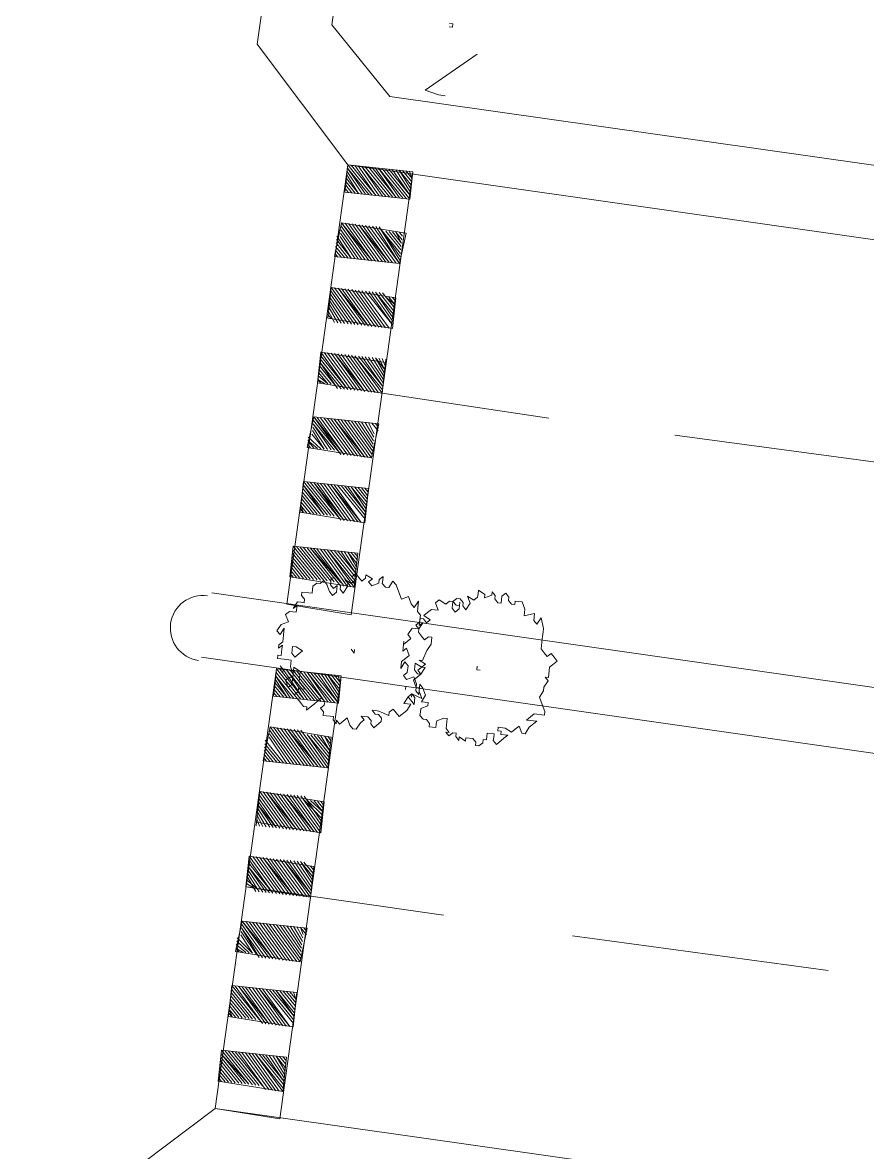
# Model space of a CAD drawing. Header units: metres. Extents: x -977055 to 805873, y -1033982 to 242021.
# Drawn here: x 2589.67 to 2602.74, y 945.95 to 963.42 of the extents above; entities that cross this region are included whole.
import ezdxf

# ---------------------------------------------------------------- set-up
doc = ezdxf.new("R2010")
doc.units = ezdxf.units.M
for name, color, linetype in [('PDF_acera', 7, 'Continuous'), ('PDF_COTAS', 7, 'Continuous'), ('PDF_linea de centro', 7, 'Continuous'), ('PDF_LOTES', 7, 'Continuous'), ('PDF_PASO DE CEBRA', 7, 'Continuous'), ('PDF_PLANTAS', 7, 'Continuous')]:
    doc.layers.add(name, color=color, linetype=linetype)

# ---------------------------------------------------------------- blocks, each defined once
blk = doc.blocks.new('CALLE')
at = {"layer": 'PDF_acera', "lineweight": 9}
for points in [[(-132.08832, -138.354048), (-133.14672, -169.471008), (-131.87664, -170.82576), (-75.188736, -172.773216), (-73.833984, -171.503136), (-72.775584, -140.386176), (-74.045664, -139.031424), (-130.733568, -137.083968)], [(10.499328, -142.926336), (22.522752, -174.551328), (21.464352, -176.033088), (-60.836832, -173.238912), (-62.106912, -171.88416), (-61.048512, -140.7672), (-59.69376, -139.49712), (8.975232, -141.8256)]]:
    blk.add_lwpolyline(points, close=True, dxfattribs=at)
for points in [[(-67.271904, -139.624128), (-68.414976, -172.561536)], [(-67.610592, -172.603872), (-66.46752, -139.666464)]]:
    blk.add_lwpolyline(points, dxfattribs=at)
blk.add_arc((-66.912048, -139.60296), 0.402192, 358.0499566, 178.0499213, dxfattribs=at)
at = {"layer": 'PDF_COTAS', "lineweight": 9}
for points in [[(-60.074784, -141.867936), (-60.074784, -141.783264), (-60.032448, -141.61392), (-59.524416, -142.206624)], [(-59.228064, -141.8256), (-59.228064, -141.867936), (-59.185728, -141.867936), (-59.185728, -141.8256)]]:
    blk.add_lwpolyline(points, dxfattribs=at)
at = {"layer": 'PDF_linea de centro', "lineweight": 9}
for points in [[(-70.108416, -142.926336), (-70.023744, -140.470848)], [(-63.885024, -143.561376), (-63.800352, -141.486912)], [(-70.27776, -147.710304), (-70.193088, -144.535104)], [(-64.012032, -148.303008), (-63.92736, -145.127808)]]:
    blk.add_lwpolyline(points, dxfattribs=at)
at = {"layer": 'PDF_LOTES', "lineweight": 20}
blk.add_lwpolyline([(-60.667488, -156.346848), (-51.099552, -156.685536), (-50.549184, -140.682528), (-59.355072, -140.386176), (-60.159456, -141.19056)], close=True, dxfattribs=at)
at = {"layer": 'PDF_PASO DE CEBRA', "lineweight": 9}
for points in [[(-72.81792, -141.19056), (-67.31424, -141.359904), (-67.31424, -140.55552), (-72.775584, -140.386176), (-72.81792, -141.19056), (-72.775584, -140.386176)], [(-72.436896, -140.386176), (-72.436896, -140.386176)], [(-72.436896, -140.428512), (-72.39456, -140.386176)], [(-72.436896, -140.470848), (-72.352224, -140.386176)], [(-72.436896, -140.513184), (-72.309888, -140.386176), (-72.436896, -140.513184)], [(-72.436896, -140.55552), (-72.267552, -140.386176)], [(-72.436896, -140.597856), (-72.225216, -140.386176)], [(-72.436896, -140.640192), (-72.18288, -140.386176)], [(-72.436896, -140.682528), (-72.140544, -140.386176)], [(-72.436896, -140.724864), (-72.098208, -140.386176), (-72.436896, -140.7672), (-72.055872, -140.386176)], [(-72.436896, -140.809536), (-72.055872, -140.428512)], [(-72.436896, -140.851872), (-72.055872, -140.470848)], [(-71.674848, -140.851872), (-71.251488, -140.470848)], [(-71.632512, -140.428512), (-71.632512, -140.428512)], [(-71.590176, -140.428512), (-71.632512, -140.470848), (-71.54784, -140.428512), (-71.632512, -140.513184)], [(-71.632512, -140.55552), (-71.505504, -140.428512)], [(-71.632512, -140.597856), (-71.463168, -140.428512)], [(-71.632512, -140.640192), (-71.420832, -140.428512)], [(-71.632512, -140.682528), (-71.378496, -140.428512)], [(-71.632512, -140.724864), (-71.33616, -140.428512), (-71.632512, -140.724864)], [(-71.632512, -140.7672), (-71.293824, -140.428512)], [(-71.632512, -140.809536), (-71.251488, -140.428512)], [(-70.870464, -140.724864), (-70.531776, -140.470848), (-70.870464, -140.7672)], [(-70.870464, -140.809536), (-70.48944, -140.470848)], [(-70.870464, -140.851872), (-70.447104, -140.470848), (-70.870464, -140.894208), (-70.447104, -140.513184)], [(-70.828128, -140.428512), (-70.828128, -140.428512)], [(-70.828128, -140.470848), (-70.785792, -140.428512), (-70.828128, -140.513184)], [(-70.828128, -140.55552), (-70.743456, -140.428512)], [(-70.828128, -140.597856), (-70.70112, -140.428512)], [(-70.658784, -140.428512), (-70.828128, -140.640192), (-70.616448, -140.470848)], [(-70.828128, -140.682528), (-70.574112, -140.470848)], [(-70.06608, -140.597856), (-69.896736, -140.470848)], [(-70.06608, -140.640192), (-69.8544, -140.470848)], [(-70.06608, -140.682528), (-69.812064, -140.470848)], [(-70.06608, -140.724864), (-69.769728, -140.470848), (-70.06608, -140.7672)], [(-69.727392, -140.470848), (-70.06608, -140.809536), (-69.685056, -140.470848)], [(-70.06608, -140.851872), (-69.64272, -140.470848)], [(-70.023744, -140.470848), (-70.023744, -140.513184)], [(-70.023744, -140.55552), (-69.981408, -140.470848)], [(-70.023744, -140.597856), (-69.939072, -140.470848)], [(-72.479232, -140.97888), (-72.055872, -140.597856), (-72.479232, -140.97888)], [(-72.479232, -141.021216), (-72.055872, -140.640192)], [(-72.436896, -140.894208), (-72.055872, -140.513184)], [(-72.436896, -140.936544), (-72.055872, -140.55552)], [(-71.674848, -140.894208), (-71.251488, -140.513184), (-71.674848, -140.936544), (-71.251488, -140.55552)], [(-71.674848, -140.97888), (-71.251488, -140.597856)], [(-71.674848, -141.021216), (-71.251488, -140.640192)], [(-70.870464, -140.936544), (-70.447104, -140.55552)], [(-70.870464, -140.97888), (-70.447104, -140.597856)], [(-70.870464, -141.021216), (-70.447104, -140.640192)], [(-70.06608, -140.894208), (-69.64272, -140.513184)], [(-70.06608, -140.936544), (-69.64272, -140.55552)], [(-70.06608, -140.97888), (-69.64272, -140.597856)], [(-70.06608, -141.021216), (-69.64272, -140.640192), (-70.06608, -141.063552), (-69.64272, -140.682528)], [(-69.21936, -140.513184), (-69.261696, -140.513184)], [(-69.261696, -140.55552), (-69.177024, -140.513184)], [(-69.261696, -140.597856), (-69.134688, -140.513184)], [(-69.261696, -140.640192), (-69.092352, -140.513184)], [(-69.261696, -140.682528), (-69.050016, -140.513184)], [(-69.261696, -140.724864), (-69.00768, -140.513184), (-69.261696, -140.7672), (-68.965344, -140.513184)], [(-69.261696, -140.809536), (-68.923008, -140.513184)], [(-69.261696, -140.851872), (-68.880672, -140.513184)], [(-69.261696, -140.894208), (-68.838336, -140.513184)], [(-69.261696, -140.936544), (-68.838336, -140.55552)], [(-69.261696, -140.97888), (-68.838336, -140.597856), (-69.261696, -141.021216), (-68.838336, -140.640192)], [(-68.457312, -140.513184), (-68.457312, -140.513184)], [(-68.457312, -140.55552), (-68.414976, -140.513184)], [(-68.457312, -140.597856), (-68.37264, -140.513184)], [(-68.457312, -140.640192), (-68.330304, -140.513184)], [(-68.457312, -140.682528), (-68.287968, -140.513184)], [(-68.457312, -140.724864), (-68.245632, -140.513184), (-68.457312, -140.724864)], [(-68.457312, -140.7672), (-68.203296, -140.513184)], [(-68.457312, -140.809536), (-68.16096, -140.55552)], [(-68.457312, -140.851872), (-68.118624, -140.55552)], [(-68.457312, -140.894208), (-68.076288, -140.55552)], [(-68.457312, -140.936544), (-68.033952, -140.55552), (-68.457312, -140.936544)], [(-68.457312, -140.97888), (-68.033952, -140.597856)], [(-68.457312, -141.021216), (-68.033952, -140.640192)], [(-67.652928, -140.55552), (-67.652928, -140.55552)], [(-67.652928, -140.597856), (-67.610592, -140.55552)], [(-67.652928, -140.640192), (-67.568256, -140.55552)], [(-67.652928, -140.682528), (-67.52592, -140.55552)], [(-67.483584, -140.55552), (-67.652928, -140.724864), (-67.441248, -140.55552)], [(-67.652928, -140.7672), (-67.398912, -140.55552), (-67.652928, -140.809536)], [(-67.652928, -140.851872), (-67.356576, -140.55552)], [(-67.652928, -140.894208), (-67.31424, -140.55552)], [(-67.31424, -140.597856), (-67.652928, -140.936544), (-67.31424, -140.640192)], [(-66.552192, -141.40224), (-61.048512, -141.571584), (-61.048512, -140.7672), (-66.509856, -140.597856), (-66.552192, -141.40224), (-66.509856, -140.597856)], [(-66.171168, -140.597856), (-66.171168, -140.597856)], [(-66.171168, -140.640192), (-66.128832, -140.597856)], [(-66.171168, -140.682528), (-66.086496, -140.597856)], [(-66.171168, -140.724864), (-66.04416, -140.597856), (-66.171168, -140.724864)], [(-66.171168, -140.7672), (-66.001824, -140.597856)], [(-66.171168, -140.809536), (-65.959488, -140.597856)], [(-66.171168, -140.851872), (-65.917152, -140.597856)], [(-66.171168, -140.894208), (-65.874816, -140.597856)], [(-66.171168, -140.936544), (-65.83248, -140.597856)], [(-66.171168, -140.97888), (-65.790144, -140.597856), (-66.171168, -140.97888)], [(-66.171168, -141.021216), (-65.790144, -140.640192)], [(-65.366784, -140.640192), (-65.366784, -140.640192)], [(-65.324448, -140.640192), (-65.366784, -140.682528), (-65.282112, -140.640192), (-65.366784, -140.724864)], [(-65.366784, -140.7672), (-65.239776, -140.640192)], [(-65.366784, -140.809536), (-65.19744, -140.640192)], [(-65.366784, -140.851872), (-65.155104, -140.640192)], [(-65.366784, -140.894208), (-65.112768, -140.640192)], [(-65.070432, -140.640192), (-65.366784, -140.936544), (-65.028096, -140.640192), (-65.366784, -140.97888)], [(-65.366784, -141.021216), (-64.98576, -140.640192)], [(-64.5624, -140.640192), (-64.5624, -140.640192)], [(-64.5624, -140.682528), (-64.520064, -140.640192)], [(-64.5624, -140.724864), (-64.477728, -140.640192), (-64.5624, -140.7672)], [(-64.5624, -140.809536), (-64.435392, -140.640192)], [(-72.479232, -141.063552), (-72.055872, -140.682528)], [(-72.479232, -141.105888), (-72.055872, -140.724864)], [(-72.479232, -141.148224), (-72.055872, -140.7672)], [(-71.674848, -141.063552), (-71.251488, -140.682528)], [(-71.674848, -141.105888), (-71.251488, -140.724864)], [(-71.674848, -141.148224), (-71.251488, -140.7672), (-71.674848, -141.19056), (-71.251488, -140.809536)], [(-70.870464, -141.063552), (-70.447104, -140.682528)], [(-70.870464, -141.105888), (-70.447104, -140.724864), (-70.870464, -141.105888)], [(-70.870464, -141.148224), (-70.447104, -140.7672)], [(-70.06608, -141.105888), (-69.64272, -140.724864)], [(-70.06608, -141.148224), (-69.64272, -140.7672)], [(-69.261696, -141.063552), (-68.838336, -140.682528)], [(-69.261696, -141.105888), (-68.838336, -140.724864)], [(-69.261696, -141.148224), (-68.838336, -140.7672)], [(-68.457312, -141.063552), (-68.033952, -140.682528)], [(-68.457312, -141.105888), (-68.033952, -140.724864)], [(-68.457312, -141.148224), (-68.033952, -140.7672), (-68.457312, -141.19056), (-68.033952, -140.809536)], [(-67.652928, -140.97888), (-67.31424, -140.682528), (-67.652928, -141.021216)], [(-67.652928, -141.063552), (-67.31424, -140.724864)], [(-67.652928, -141.105888), (-67.31424, -140.7672)], [(-66.171168, -141.063552), (-65.790144, -140.682528)], [(-66.171168, -141.105888), (-65.790144, -140.724864)], [(-66.171168, -141.148224), (-65.790144, -140.7672)], [(-65.366784, -141.148224), (-64.98576, -140.7672), (-65.40912, -141.148224)], [(-65.366784, -141.063552), (-64.98576, -140.682528)], [(-65.366784, -141.105888), (-64.98576, -140.724864)], [(-64.604736, -141.063552), (-64.181376, -140.682528), (-64.604736, -141.105888), (-64.181376, -140.724864)], [(-64.604736, -141.148224), (-64.181376, -140.7672)], [(-64.393056, -140.682528), (-64.5624, -140.851872), (-64.35072, -140.682528)], [(-64.5624, -140.894208), (-64.308384, -140.682528)], [(-64.5624, -140.936544), (-64.266048, -140.682528), (-64.5624, -140.97888)], [(-64.5624, -141.021216), (-64.223712, -140.682528)], [(-63.800352, -140.936544), (-63.504, -140.682528), (-63.800352, -140.97888)], [(-63.800352, -141.021216), (-63.461664, -140.682528)], [(-63.419328, -140.682528), (-63.800352, -141.063552), (-63.376992, -140.682528)], [(-63.800352, -141.105888), (-63.376992, -140.724864)], [(-63.800352, -141.148224), (-63.376992, -140.7672)], [(-63.758016, -140.682528), (-63.758016, -140.682528)], [(-63.758016, -140.724864), (-63.71568, -140.682528), (-63.758016, -140.7672)], [(-63.673344, -140.682528), (-63.758016, -140.809536), (-63.631008, -140.682528)], [(-63.758016, -140.851872), (-63.588672, -140.682528)], [(-63.758016, -140.894208), (-63.546336, -140.682528)], [(-62.995968, -140.809536), (-62.86896, -140.724864)], [(-62.995968, -140.851872), (-62.826624, -140.724864)], [(-62.995968, -140.894208), (-62.784288, -140.724864)], [(-62.995968, -140.936544), (-62.741952, -140.724864)], [(-62.995968, -140.97888), (-62.699616, -140.724864), (-62.995968, -140.97888)], [(-62.995968, -141.021216), (-62.65728, -140.724864)], [(-62.995968, -141.063552), (-62.614944, -140.724864)], [(-62.995968, -141.105888), (-62.572608, -140.724864)], [(-62.995968, -141.148224), (-62.572608, -140.7672)], [(-62.953632, -140.724864), (-62.953632, -140.7672), (-62.911296, -140.724864)], [(-62.191584, -140.724864), (-62.191584, -140.724864)], [(-62.191584, -140.7672), (-62.149248, -140.724864)], [(-62.191584, -140.809536), (-62.106912, -140.724864)], [(-62.191584, -140.851872), (-62.064576, -140.724864)], [(-62.191584, -140.894208), (-62.02224, -140.724864)], [(-61.979904, -140.724864), (-62.191584, -140.936544), (-61.937568, -140.724864)], [(-62.191584, -140.97888), (-61.937568, -140.7672)], [(-62.191584, -141.021216), (-61.895232, -140.7672)], [(-62.191584, -141.063552), (-61.852896, -140.7672)], [(-62.191584, -141.105888), (-61.81056, -140.7672)], [(-62.191584, -141.148224), (-61.768224, -140.7672), (-62.191584, -141.19056), (-61.768224, -140.809536)], [(-61.3872, -140.7672), (-61.344864, -140.7672), (-61.3872, -140.809536)], [(-61.3872, -140.851872), (-61.302528, -140.7672)], [(-61.3872, -140.894208), (-61.260192, -140.7672)], [(-61.217856, -140.7672), (-61.3872, -140.936544), (-61.17552, -140.7672)], [(-61.3872, -140.97888), (-61.133184, -140.7672)], [(-61.3872, -141.021216), (-61.090848, -140.7672), (-61.3872, -141.063552)], [(-61.3872, -141.105888), (-61.048512, -140.7672)], [(-72.479232, -141.19056), (-72.055872, -140.809536), (-72.436896, -141.19056)], [(-72.39456, -141.19056), (-72.055872, -140.851872)], [(-72.055872, -140.894208), (-72.352224, -141.19056), (-72.055872, -140.936544)], [(-71.632512, -141.232896), (-71.251488, -140.851872)], [(-71.590176, -141.232896), (-71.251488, -140.894208)], [(-70.870464, -141.19056), (-70.447104, -140.809536)], [(-70.870464, -141.232896), (-70.447104, -140.851872)], [(-70.828128, -141.232896), (-70.447104, -140.894208)], [(-70.06608, -141.19056), (-69.64272, -140.809536)], [(-70.06608, -141.232896), (-69.64272, -140.851872)], [(-70.06608, -141.275232), (-69.64272, -140.894208), (-70.023744, -141.275232), (-69.64272, -140.936544)], [(-69.261696, -141.19056), (-68.838336, -140.809536), (-69.261696, -141.232896), (-68.838336, -140.851872)], [(-69.261696, -141.275232), (-68.838336, -140.894208)], [(-68.457312, -141.232896), (-68.033952, -140.851872)], [(-68.457312, -141.275232), (-68.033952, -140.894208)], [(-67.652928, -141.148224), (-67.31424, -140.809536)], [(-67.31424, -140.851872), (-67.652928, -141.19056), (-67.31424, -140.894208)], [(-66.213504, -141.275232), (-65.790144, -140.894208)], [(-66.171168, -141.19056), (-65.790144, -140.809536), (-66.171168, -141.232896), (-65.790144, -140.851872)], [(-65.40912, -141.19056), (-64.98576, -140.809536)], [(-65.40912, -141.232896), (-64.98576, -140.851872)], [(-65.40912, -141.275232), (-64.98576, -140.894208)], [(-64.604736, -141.19056), (-64.181376, -140.809536)], [(-64.604736, -141.232896), (-64.181376, -140.851872)], [(-64.604736, -141.275232), (-64.181376, -140.894208)], [(-63.800352, -141.19056), (-63.376992, -140.809536)], [(-63.800352, -141.232896), (-63.376992, -140.851872), (-63.800352, -141.275232), (-63.376992, -140.894208)], [(-62.995968, -141.19056), (-62.572608, -140.809536), (-62.995968, -141.232896), (-62.572608, -140.851872)], [(-62.995968, -141.275232), (-62.572608, -140.894208)], [(-62.191584, -141.232896), (-61.768224, -140.851872)], [(-62.191584, -141.275232), (-61.768224, -140.894208)], [(-61.048512, -140.809536), (-61.3872, -141.148224), (-61.048512, -140.851872)], [(-61.3872, -141.19056), (-61.048512, -140.894208)], [(-72.309888, -141.19056), (-72.055872, -140.97888)], [(-72.267552, -141.19056), (-72.055872, -141.021216)], [(-71.251488, -140.936544), (-71.54784, -141.232896), (-71.251488, -140.97888), (-71.505504, -141.232896)], [(-71.463168, -141.232896), (-71.251488, -141.021216)], [(-70.785792, -141.232896), (-70.447104, -140.936544), (-70.785792, -141.232896)], [(-70.743456, -141.232896), (-70.447104, -140.97888)], [(-70.70112, -141.232896), (-70.447104, -141.021216)], [(-69.981408, -141.275232), (-69.64272, -140.97888)], [(-69.939072, -141.275232), (-69.64272, -141.021216)], [(-69.261696, -141.317568), (-68.838336, -140.936544)], [(-69.21936, -141.317568), (-68.838336, -140.97888)], [(-69.177024, -141.317568), (-68.838336, -141.021216)], [(-68.033952, -140.936544), (-68.457312, -141.317568), (-68.076288, -140.97888)], [(-68.414976, -141.317568), (-68.076288, -141.021216), (-68.37264, -141.317568)], [(-67.652928, -141.232896), (-67.31424, -140.936544), (-67.652928, -141.275232)], [(-67.652928, -141.317568), (-67.31424, -140.97888)], [(-67.31424, -141.021216), (-67.652928, -141.359904), (-67.31424, -141.063552)], [(-66.213504, -141.317568), (-65.790144, -140.936544)], [(-66.213504, -141.359904), (-65.790144, -140.97888)], [(-66.213504, -141.40224), (-65.790144, -141.021216), (-66.171168, -141.40224)], [(-65.40912, -141.317568), (-64.98576, -140.936544)], [(-65.40912, -141.359904), (-64.98576, -140.97888), (-65.40912, -141.40224), (-64.98576, -141.021216)], [(-64.604736, -141.317568), (-64.181376, -140.936544), (-64.604736, -141.359904), (-64.181376, -140.97888)], [(-64.604736, -141.40224), (-64.181376, -141.021216)], [(-63.800352, -141.317568), (-63.376992, -140.936544)], [(-63.800352, -141.359904), (-63.376992, -140.97888)], [(-63.800352, -141.40224), (-63.376992, -141.021216)], [(-62.995968, -141.317568), (-62.572608, -140.936544)], [(-62.995968, -141.359904), (-62.572608, -140.97888)], [(-62.995968, -141.40224), (-62.572608, -141.021216)], [(-62.191584, -141.317568), (-61.768224, -140.936544)], [(-62.191584, -141.359904), (-61.768224, -140.97888), (-62.191584, -141.40224), (-61.768224, -141.021216)], [(-61.3872, -141.232896), (-61.048512, -140.936544), (-61.3872, -141.275232)], [(-61.3872, -141.317568), (-61.048512, -140.97888)], [(-61.3872, -141.359904), (-61.048512, -141.021216)], [(-72.225216, -141.19056), (-72.055872, -141.063552), (-72.18288, -141.19056)], [(-72.140544, -141.19056), (-72.055872, -141.105888)], [(-72.055872, -141.148224), (-72.098208, -141.19056), (-72.055872, -141.19056)], [(-71.420832, -141.232896), (-71.251488, -141.063552)], [(-71.378496, -141.232896), (-71.251488, -141.105888)], [(-71.251488, -141.148224), (-71.33616, -141.232896), (-71.251488, -141.19056)], [(-70.658784, -141.232896), (-70.447104, -141.063552)], [(-70.616448, -141.232896), (-70.447104, -141.105888)], [(-70.574112, -141.232896), (-70.447104, -141.148224)], [(-70.531776, -141.232896), (-70.447104, -141.19056), (-70.531776, -141.275232)], [(-69.896736, -141.275232), (-69.64272, -141.063552)], [(-69.8544, -141.275232), (-69.64272, -141.105888), (-69.812064, -141.275232)], [(-69.64272, -141.148224), (-69.769728, -141.275232), (-69.685056, -141.19056)], [(-69.134688, -141.317568), (-68.838336, -141.063552)], [(-69.092352, -141.317568), (-68.880672, -141.063552)], [(-69.050016, -141.317568), (-68.880672, -141.105888)], [(-68.880672, -141.148224), (-69.00768, -141.317568), (-68.880672, -141.19056)], [(-68.330304, -141.317568), (-68.076288, -141.063552)], [(-68.287968, -141.317568), (-68.076288, -141.105888)], [(-68.076288, -141.148224), (-68.245632, -141.317568), (-68.076288, -141.19056)], [(-67.610592, -141.359904), (-67.31424, -141.105888)], [(-67.568256, -141.359904), (-67.31424, -141.148224)], [(-67.52592, -141.359904), (-67.31424, -141.19056), (-67.483584, -141.359904)], [(-66.128832, -141.40224), (-65.790144, -141.063552)], [(-66.086496, -141.40224), (-65.790144, -141.105888)], [(-65.790144, -141.148224), (-66.04416, -141.40224), (-65.790144, -141.19056)], [(-65.366784, -141.444576), (-64.98576, -141.063552)], [(-65.324448, -141.444576), (-64.98576, -141.105888)], [(-64.98576, -141.148224), (-65.282112, -141.444576), (-64.98576, -141.19056)], [(-64.604736, -141.444576), (-64.181376, -141.063552)], [(-64.5624, -141.444576), (-64.181376, -141.105888)], [(-64.520064, -141.444576), (-64.181376, -141.148224), (-64.520064, -141.444576)], [(-64.477728, -141.444576), (-64.181376, -141.19056)], [(-63.800352, -141.444576), (-63.376992, -141.063552)], [(-63.800352, -141.486912), (-63.376992, -141.105888), (-63.758016, -141.486912)], [(-63.376992, -141.148224), (-63.71568, -141.486912), (-63.376992, -141.19056)], [(-62.995968, -141.444576), (-62.572608, -141.063552), (-62.995968, -141.444576)], [(-62.995968, -141.486912), (-62.572608, -141.105888)], [(-62.572608, -141.148224), (-62.953632, -141.529248), (-62.572608, -141.19056)], [(-62.191584, -141.444576), (-61.768224, -141.063552)], [(-62.191584, -141.486912), (-61.768224, -141.105888)], [(-61.768224, -141.148224), (-62.191584, -141.529248), (-61.768224, -141.19056)], [(-61.048512, -141.063552), (-61.3872, -141.40224), (-61.048512, -141.105888)], [(-61.3872, -141.444576), (-61.048512, -141.148224), (-61.3872, -141.486912)], [(-61.3872, -141.529248), (-61.048512, -141.19056)], [(-71.293824, -141.232896), (-71.251488, -141.232896)], [(-70.48944, -141.275232), (-70.447104, -141.232896)], [(-69.727392, -141.275232), (-69.685056, -141.232896)], [(-69.685056, -141.275232), (-69.685056, -141.275232)], [(-68.965344, -141.317568), (-68.880672, -141.232896)], [(-68.923008, -141.317568), (-68.880672, -141.275232)], [(-68.880672, -141.317568), (-68.880672, -141.317568)], [(-68.203296, -141.317568), (-68.076288, -141.232896), (-68.16096, -141.317568)], [(-68.118624, -141.317568), (-68.076288, -141.275232)], [(-68.076288, -141.317568), (-68.076288, -141.317568)], [(-67.441248, -141.359904), (-67.31424, -141.232896)], [(-67.31424, -141.275232), (-67.398912, -141.359904), (-67.31424, -141.317568)], [(-66.001824, -141.40224), (-65.790144, -141.232896)], [(-65.959488, -141.40224), (-65.790144, -141.275232), (-65.917152, -141.40224)], [(-65.874816, -141.40224), (-65.790144, -141.317568)], [(-65.239776, -141.444576), (-64.98576, -141.232896), (-65.19744, -141.444576)], [(-65.155104, -141.444576), (-64.98576, -141.275232)], [(-65.112768, -141.444576), (-64.98576, -141.317568)], [(-64.435392, -141.444576), (-64.181376, -141.232896)], [(-64.393056, -141.444576), (-64.181376, -141.275232)], [(-64.35072, -141.444576), (-64.181376, -141.317568)], [(-63.673344, -141.486912), (-63.376992, -141.232896)], [(-63.631008, -141.486912), (-63.376992, -141.275232)], [(-63.588672, -141.486912), (-63.376992, -141.317568)], [(-62.911296, -141.529248), (-62.572608, -141.232896)], [(-62.86896, -141.529248), (-62.572608, -141.275232), (-62.826624, -141.529248)], [(-62.784288, -141.529248), (-62.572608, -141.317568)], [(-62.149248, -141.529248), (-61.768224, -141.232896), (-62.106912, -141.529248)], [(-62.064576, -141.529248), (-61.81056, -141.275232)], [(-62.02224, -141.529248), (-61.81056, -141.317568)], [(-61.3872, -141.571584), (-61.048512, -141.232896)], [(-61.048512, -141.275232), (-61.344864, -141.571584), (-61.048512, -141.317568)], [(-67.356576, -141.359904), (-67.31424, -141.359904)], [(-65.83248, -141.40224), (-65.790144, -141.359904)], [(-65.790144, -141.40224), (-65.790144, -141.40224)], [(-65.070432, -141.444576), (-64.98576, -141.359904)], [(-64.98576, -141.40224), (-65.028096, -141.444576), (-64.98576, -141.444576)], [(-64.308384, -141.444576), (-64.181376, -141.359904)], [(-64.266048, -141.486912), (-64.181376, -141.40224), (-64.266048, -141.486912)], [(-64.223712, -141.486912), (-64.181376, -141.444576)], [(-63.546336, -141.486912), (-63.376992, -141.359904), (-63.504, -141.486912), (-63.376992, -141.40224)], [(-63.461664, -141.486912), (-63.376992, -141.444576)], [(-62.741952, -141.529248), (-62.572608, -141.359904)], [(-62.614944, -141.40224), (-62.699616, -141.529248), (-62.614944, -141.444576)], [(-61.979904, -141.529248), (-61.81056, -141.359904)], [(-61.81056, -141.40224), (-61.937568, -141.529248), (-61.81056, -141.444576), (-61.895232, -141.529248)], [(-61.302528, -141.571584), (-61.048512, -141.359904)], [(-61.260192, -141.571584), (-61.048512, -141.40224), (-61.217856, -141.571584)], [(-61.17552, -141.571584), (-61.048512, -141.444576)], [(-63.419328, -141.486912), (-63.376992, -141.486912)], [(-62.65728, -141.529248), (-62.614944, -141.486912)], [(-62.614944, -141.529248), (-62.614944, -141.529248)], [(-61.852896, -141.529248), (-61.81056, -141.486912)], [(-61.81056, -141.571584), (-61.81056, -141.529248)], [(-61.048512, -141.486912), (-61.133184, -141.571584), (-61.048512, -141.529248)], [(-61.090848, -141.571584), (-61.048512, -141.571584)]]:
    blk.add_lwpolyline(points, dxfattribs=at)
for points in [[(-72.436896, -140.386176), (-72.055872, -140.386176), (-72.055872, -141.19056), (-72.479232, -141.19056)], [(-71.632512, -140.428512), (-71.251488, -140.428512), (-71.251488, -141.232896), (-71.674848, -141.232896)], [(-70.828128, -140.428512), (-70.447104, -140.470848), (-70.447104, -141.275232), (-70.870464, -141.232896)], [(-70.023744, -140.470848), (-69.64272, -140.470848), (-69.685056, -141.275232), (-70.06608, -141.275232)], [(-69.21936, -140.513184), (-68.838336, -140.513184), (-68.880672, -141.317568), (-69.261696, -141.317568)], [(-68.457312, -140.513184), (-68.033952, -140.55552), (-68.076288, -141.317568), (-68.457312, -141.317568)], [(-67.652928, -140.55552), (-67.31424, -140.55552), (-67.31424, -141.359904), (-67.652928, -141.359904)], [(-66.171168, -140.597856), (-65.790144, -140.597856), (-65.790144, -141.40224), (-66.213504, -141.40224)], [(-65.366784, -140.640192), (-64.98576, -140.640192), (-64.98576, -141.444576), (-65.40912, -141.444576)], [(-64.5624, -140.640192), (-64.181376, -140.682528), (-64.181376, -141.486912), (-64.604736, -141.444576)], [(-63.758016, -140.682528), (-63.376992, -140.682528), (-63.419328, -141.486912), (-63.800352, -141.486912)], [(-62.953632, -140.724864), (-62.572608, -140.724864), (-62.614944, -141.529248), (-62.995968, -141.529248)], [(-62.191584, -140.724864), (-61.768224, -140.7672), (-61.81056, -141.571584), (-62.191584, -141.529248)], [(-61.3872, -140.7672), (-61.048512, -140.7672), (-61.048512, -141.571584), (-61.3872, -141.571584)]]:
    blk.add_lwpolyline(points, close=True, dxfattribs=at)
at = {"layer": 'PDF_PLANTAS', "lineweight": 9}
for points in [[(-66.086496, -141.740928), (-66.04416, -141.740928), (-66.086496, -141.698592), (-66.128832, -141.698592), (-66.171168, -141.61392), (-66.128832, -141.571584), (-66.086496, -141.61392), (-66.04416, -141.529248), (-66.086496, -141.529248), (-66.128832, -141.486912), (-66.086496, -141.444576), (-66.04416, -141.40224), (-66.086496, -141.359904), (-66.128832, -141.40224), (-66.171168, -141.359904), (-66.128832, -141.275232), (-66.171168, -141.317568), (-66.213504, -141.317568), (-66.298176, -141.275232), (-66.25584, -141.232896), (-66.213504, -141.232896), (-66.128832, -141.148224), (-66.128832, -141.105888), (-66.213504, -141.105888), (-66.25584, -141.148224), (-66.213504, -141.19056), (-66.298176, -141.19056), (-66.340512, -141.148224), (-66.298176, -141.105888), (-66.213504, -141.063552), (-66.171168, -141.021216), (-66.213504, -140.97888), (-66.213504, -140.936544), (-66.25584, -140.894208), (-66.340512, -140.894208), (-66.340512, -140.851872), (-66.340512, -140.7672), (-66.382848, -140.7672), (-66.425184, -140.809536), (-66.46752, -140.809536), (-66.46752, -140.7672), (-66.46752, -140.724864), (-66.552192, -140.682528), (-66.509856, -140.724864), (-66.594528, -140.724864), (-66.594528, -140.682528), (-66.594528, -140.640192), (-66.636864, -140.597856), (-66.721536, -140.640192), (-66.763872, -140.55552), (-66.848544, -140.513184), (-66.89088, -140.55552), (-66.806208, -140.597856), (-66.89088, -140.597856), (-66.975552, -140.597856), (-67.017888, -140.55552), (-67.060224, -140.55552), (-67.017888, -140.597856), (-67.060224, -140.597856), (-67.144896, -140.597856), (-67.144896, -140.55552), (-67.187232, -140.55552), (-67.187232, -140.640192), (-67.187232, -140.724864), (-67.271904, -140.724864), (-67.356576, -140.7672), (-67.398912, -140.7672), (-67.271904, -140.7672), (-67.31424, -140.851872), (-67.398912, -140.851872), (-67.441248, -140.851872), (-67.483584, -140.894208), (-67.52592, -140.936544), (-67.52592, -140.851872), (-67.568256, -140.851872), (-67.610592, -140.809536), (-67.652928, -140.851872), (-67.695264, -140.894208), (-67.7376, -140.936544), (-67.7376, -140.97888), (-67.779936, -140.97888), (-67.7376, -141.021216), (-67.695264, -141.063552), (-67.652928, -141.105888), (-67.610592, -141.148224), (-67.652928, -141.19056), (-67.695264, -141.19056), (-67.7376, -141.148224), (-67.779936, -141.19056), (-67.822272, -141.19056), (-67.822272, -141.232896), (-67.822272, -141.275232), (-67.822272, -141.317568), (-67.864608, -141.317568), (-67.906944, -141.359904), (-67.864608, -141.359904), (-67.906944, -141.40224), (-67.864608, -141.444576), (-67.822272, -141.486912), (-67.906944, -141.529248), (-67.94928, -141.571584), (-67.94928, -141.61392), (-67.864608, -141.656256), (-67.822272, -141.698592), (-67.779936, -141.656256), (-67.779936, -141.740928), (-67.822272, -141.783264), (-67.864608, -141.783264), (-67.906944, -141.8256), (-67.822272, -141.910272), (-67.779936, -141.910272), (-67.7376, -141.867936), (-67.7376, -141.8256), (-67.695264, -141.783264), (-67.695264, -141.8256), (-67.695264, -141.867936), (-67.7376, -141.994944), (-67.695264, -141.994944), (-67.652928, -142.03728), (-67.695264, -142.079616), (-67.7376, -142.121952), (-67.652928, -142.206624), (-67.568256, -142.24896), (-67.568256, -142.206624), (-67.568256, -142.164288), (-67.483584, -142.206624), (-67.441248, -142.24896), (-67.483584, -142.375968), (-67.398912, -142.333632), (-67.356576, -142.333632), (-67.356576, -142.291296), (-67.271904, -142.24896), (-67.229568, -142.291296), (-67.187232, -142.333632), (-67.144896, -142.291296), (-67.060224, -142.375968), (-67.017888, -142.291296), (-67.017888, -142.333632), (-66.89088, -142.375968), (-66.806208, -142.418304), (-66.721536, -142.418304), (-66.721536, -142.375968), (-66.763872, -142.333632), (-66.721536, -142.291296), (-66.6792, -142.24896), (-66.636864, -142.24896), (-66.594528, -142.206624), (-66.552192, -142.24896), (-66.46752, -142.24896), (-66.425184, -142.206624), (-66.298176, -142.206624), (-66.382848, -142.164288), (-66.340512, -142.121952), (-66.25584, -142.079616), (-66.298176, -141.994944), (-66.213504, -141.952608), (-66.128832, -141.910272), (-66.086496, -141.867936), (-66.171168, -141.8256), (-66.171168, -141.783264), (-66.128832, -141.740928)], [(-67.441248, -140.682528), (-67.52592, -140.724864), (-67.483584, -140.7672), (-67.398912, -140.7672), (-67.398912, -140.724864)], [(-67.017888, -140.724864), (-67.10256, -140.724864), (-67.144896, -140.7672), (-67.10256, -140.809536), (-67.060224, -140.851872), (-67.017888, -140.7672)], [(-66.128832, -143.30736), (-66.086496, -143.265024), (-66.128832, -143.222688), (-66.213504, -143.222688), (-66.213504, -143.180352), (-66.171168, -143.138016), (-66.128832, -143.138016), (-66.086496, -143.09568), (-66.128832, -143.09568), (-66.171168, -143.011008), (-66.128832, -143.011008), (-66.086496, -142.926336), (-66.128832, -142.926336), (-66.171168, -142.926336), (-66.213504, -142.884), (-66.171168, -142.799328), (-66.25584, -142.841664), (-66.340512, -142.799328), (-66.298176, -142.756992), (-66.25584, -142.756992), (-66.213504, -142.714656), (-66.213504, -142.67232), (-66.25584, -142.629984), (-66.298176, -142.67232), (-66.298176, -142.714656), (-66.25584, -142.714656), (-66.340512, -142.714656), (-66.382848, -142.67232), (-66.340512, -142.629984), (-66.25584, -142.629984), (-66.25584, -142.587648), (-66.298176, -142.545312), (-66.25584, -142.46064), (-66.298176, -142.418304), (-66.382848, -142.46064), (-66.382848, -142.375968), (-66.425184, -142.333632), (-66.46752, -142.291296), (-66.509856, -142.375968), (-66.552192, -142.333632), (-66.509856, -142.291296), (-66.509856, -142.24896), (-66.594528, -142.24896), (-66.552192, -142.291296), (-66.636864, -142.24896), (-66.636864, -142.206624), (-66.636864, -142.164288), (-66.721536, -142.121952), (-66.763872, -142.164288), (-66.848544, -142.079616), (-66.806208, -142.079616), (-66.933216, -142.079616), (-66.89088, -142.121952), (-66.975552, -142.164288), (-67.017888, -142.121952), (-67.060224, -142.079616), (-67.144896, -142.079616), (-67.060224, -142.121952), (-67.10256, -142.164288), (-67.187232, -142.164288), (-67.229568, -142.121952), (-67.271904, -142.164288), (-67.229568, -142.24896), (-67.31424, -142.291296), (-67.398912, -142.291296), (-67.441248, -142.333632), (-67.31424, -142.333632), (-67.356576, -142.375968), (-67.441248, -142.418304), (-67.52592, -142.375968), (-67.52592, -142.46064), (-67.568256, -142.46064), (-67.610592, -142.375968), (-67.652928, -142.375968), (-67.695264, -142.375968), (-67.7376, -142.418304), (-67.7376, -142.46064), (-67.779936, -142.502976), (-67.822272, -142.502976), (-67.822272, -142.545312), (-67.822272, -142.587648), (-67.779936, -142.587648), (-67.7376, -142.587648), (-67.695264, -142.67232), (-67.695264, -142.714656), (-67.7376, -142.714656), (-67.779936, -142.714656), (-67.822272, -142.714656), (-67.864608, -142.756992), (-67.864608, -142.714656), (-67.906944, -142.756992), (-67.864608, -142.799328), (-67.864608, -142.841664), (-67.906944, -142.841664), (-67.94928, -142.884), (-67.906944, -142.884), (-67.94928, -142.968672), (-67.906944, -142.968672), (-67.906944, -143.053344), (-67.94928, -143.09568), (-67.991616, -143.09568), (-67.991616, -143.138016), (-67.94928, -143.180352), (-67.906944, -143.180352), (-67.906944, -143.222688), (-67.864608, -143.222688), (-67.822272, -143.222688), (-67.822272, -143.30736), (-67.864608, -143.30736), (-67.906944, -143.30736), (-67.94928, -143.349696), (-67.864608, -143.434368), (-67.822272, -143.476704), (-67.822272, -143.392032), (-67.779936, -143.392032), (-67.779936, -143.349696), (-67.7376, -143.349696), (-67.7376, -143.434368), (-67.779936, -143.51904), (-67.7376, -143.561376), (-67.695264, -143.603712), (-67.779936, -143.646048), (-67.779936, -143.688384), (-67.695264, -143.73072), (-67.610592, -143.815392), (-67.610592, -143.73072), (-67.610592, -143.688384), (-67.568256, -143.73072), (-67.52592, -143.773056), (-67.52592, -143.900064), (-67.483584, -143.900064), (-67.398912, -143.857728), (-67.31424, -143.815392), (-67.229568, -143.857728), (-67.187232, -143.857728), (-67.10256, -143.900064), (-67.060224, -143.857728), (-67.060224, -143.900064), (-66.933216, -143.900064), (-66.848544, -143.984736), (-66.806208, -143.9424), (-66.763872, -143.900064), (-66.806208, -143.857728), (-66.763872, -143.815392), (-66.721536, -143.773056), (-66.6792, -143.773056), (-66.594528, -143.773056), (-66.509856, -143.773056), (-66.46752, -143.773056), (-66.340512, -143.73072), (-66.425184, -143.688384), (-66.382848, -143.646048), (-66.298176, -143.646048), (-66.340512, -143.51904), (-66.25584, -143.51904), (-66.171168, -143.476704), (-66.171168, -143.434368), (-66.171168, -143.392032), (-66.213504, -143.392032), (-66.213504, -143.349696), (-66.171168, -143.30736)], [(-67.060224, -142.24896), (-67.144896, -142.24896), (-67.187232, -142.291296), (-67.187232, -142.333632), (-67.10256, -142.375968), (-67.10256, -142.333632)]]:
    blk.add_lwpolyline(points, close=True, dxfattribs=at)
for points in [[(-67.31424, -140.597856), (-67.356576, -140.640192), (-67.31424, -140.640192), (-67.271904, -140.597856)], [(-66.975552, -141.444576), (-67.017888, -141.486912), (-66.975552, -141.486912)], [(-67.356576, -142.164288), (-67.398912, -142.164288), (-67.356576, -142.164288)], [(-67.483584, -142.206624), (-67.568256, -142.291296), (-67.483584, -142.291296), (-67.441248, -142.24896), (-67.483584, -142.24896)], [(-67.017888, -143.011008), (-67.060224, -143.011008), (-67.060224, -143.053344), (-67.060224, -143.011008)]]:
    blk.add_lwpolyline(points, dxfattribs=at)

msp = doc.modelspace()

# ---------------------------------------------------------------- block references
at = {"xscale": 1.255773352820658, "yscale": 1.255773352820658, "zscale": 1.255773352820658, "rotation": 83.85573648860341}
msp.add_blockref('CALLE', (2427.15058, 1056.36283, 1015.371), dxfattribs=at)

doc.saveas('drawing.dxf')
